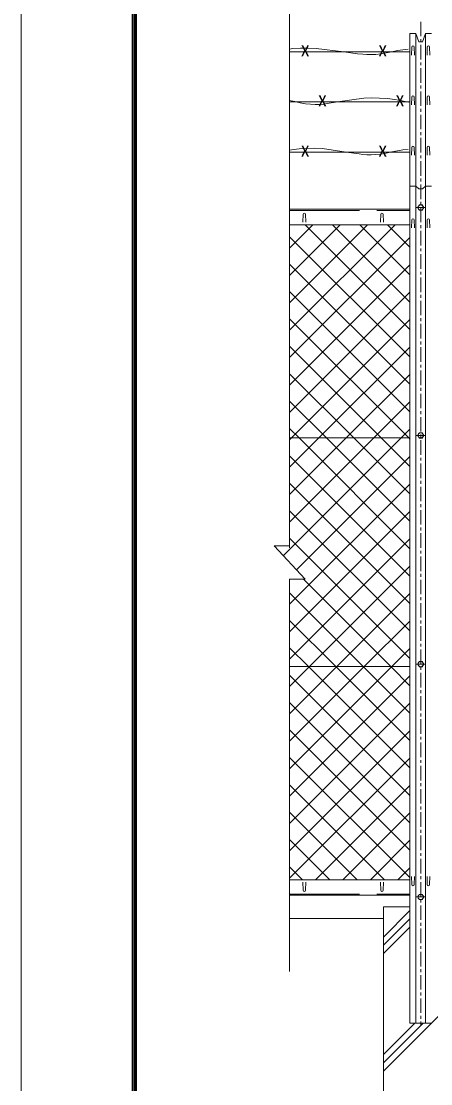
# Model space of a CAD drawing. Units: millimetres, scale not verified. Extents: x -4455 to 4455, y -3150 to 3150.
# Drawn here: x -4455 to -3398, y -1008 to 1734 of the extents above; entities that cross this region are included whole.
import ezdxf
from ezdxf.enums import TextEntityAlignment as Align

# ---------------------------------------------------------------- set-up
doc = ezdxf.new("R2010")
doc.units = ezdxf.units.MM
doc.header["$LTSCALE"] = 30
doc.linetypes.add('DASHED', pattern=[7.5, 6, -1.5])
doc.linetypes.add('USER1', pattern=[2, 1.25, -0.25, 0.25, -0.25])
for name, color, linetype, lineweight in [('0-0_1部材', 3, 'Continuous', 18), ('0-5_4基礎', 4, 'Continuous', 18), ('0-7_GL', 7, 'Continuous', 9), ('0-8_中心線', 1, 'USER1', 18), ('0-9_8部品', 3, 'Continuous', 18), ('0-A_2網', 4, 'Continuous', 18), ('0-D_D-TTL', 7, 'Continuous', 9)]:
    doc.layers.add(name, color=color, linetype=linetype, lineweight=lineweight)
doc.styles.add('ＭＳ ゴシック', font='')
doc.styles.get('ＭＳ ゴシック').set_extended_font_data('MS Gothic')

msp = doc.modelspace()

# ---------------------------------------------------------------- linework, layer by layer
at = {"layer": '0-0_1部材', "color": 4}
for p, q in [((-3762.38, 1766.98), (-3762.38, 375.13)), ((-3802.38, 380.13), (-3722.38, 293.97)), ((-3762.38, 380.13), (-3802.38, 380.13)), ((-3762.38, 293.97), (-3762.38, -717.77)), ((-3762.38, 293.97), (-3722.38, 293.97))]:
    msp.add_line(p, q, dxfattribs=at)
at = {"layer": '0-0_1部材', "color": 7, "lineweight": 9}
for p, q in [((-3452.17, 1702.39), (-3452.17, -851.32)), ((-3411.67, 1702.39), (-3396.17, 1702.39)), ((-3436.67, 1308.68), (-3452.17, 1308.68)), ((-3429.17, 1301.45), (-3436.67, 1308.68)), ((-3411.67, 1308.68), (-3396.17, 1308.68)), ((-3762.38, 1248.68), (-3452.17, 1248.68)), ((-3762.38, 1208.68), (-3452.17, 1208.68)), ((-3762.38, 658.68), (-3452.17, 658.68)), ((-3762.38, 68.68), (-3452.17, 68.68)), ((-3762.38, -481.32), (-3452.17, -481.32)), ((-3762.38, -521.32), (-3452.17, -521.32)), ((-3452.17, -851.32), (-3396.17, -851.32))]:
    msp.add_line(p, q, dxfattribs=at)
at = {"layer": '0-0_1部材'}
for p, q in [((-3436.67, 1702.39), (-3436.67, -851.32)), ((-3411.67, 1702.39), (-3411.67, -851.32)), ((-3447.92, 1646.63), (-3447.17, 1667.13)), ((-3440.42, 1646.63), (-3441.17, 1667.13)), ((-3407.92, 1646.63), (-3407.17, 1667.13)), ((-3400.42, 1646.63), (-3401.17, 1667.13)), ((-3447.92, 1517.78), (-3447.17, 1538.28)), ((-3440.42, 1517.78), (-3441.17, 1538.28)), ((-3407.92, 1517.78), (-3407.17, 1538.28)), ((-3400.42, 1517.78), (-3401.17, 1538.28)), ((-3447.92, 1387.88), (-3447.17, 1408.38)), ((-3440.42, 1387.88), (-3441.17, 1408.38)), ((-3407.92, 1387.88), (-3407.17, 1408.38)), ((-3400.42, 1387.88), (-3401.17, 1408.38)), ((-3727.92, 1215.18), (-3727.17, 1235.68)), ((-3720.42, 1215.18), (-3721.17, 1235.68)), ((-3527.92, 1215.18), (-3527.17, 1235.68)), ((-3520.42, 1215.18), (-3521.17, 1235.68)), ((-3447.92, 1200.63), (-3447.17, 1221.13)), ((-3440.42, 1200.63), (-3441.17, 1221.13)), ((-3407.92, 1200.63), (-3407.17, 1221.13)), ((-3400.42, 1200.63), (-3401.17, 1221.13)), ((-3727.92, -487.82), (-3727.17, -508.32)), ((-3720.42, -487.82), (-3721.17, -508.32)), ((-3527.92, -487.82), (-3527.17, -508.32)), ((-3520.42, -487.82), (-3521.17, -508.32)), ((-3447.92, -473.27), (-3447.17, -493.77)), ((-3440.42, -473.27), (-3441.17, -493.77)), ((-3407.92, -473.27), (-3407.17, -493.77)), ((-3400.42, -473.27), (-3401.17, -493.77))]:
    msp.add_line(p, q, dxfattribs=at)
at = {"layer": '0-0_1部材', "color": 1}
for p, q in [((-3762.38, 1654.68), (-3452.17, 1654.68)), ((-3762.38, 1525.83), (-3452.17, 1525.83)), ((-3762.38, 1395.93), (-3452.17, 1395.93))]:
    msp.add_line(p, q, dxfattribs=at)
at = {"layer": '0-0_1部材', "color": 1, "linetype": 'DASHED'}
for p, q in [((-3762.38, 1245.68), (-3452.17, 1245.68)), ((-3762.38, -518.32), (-3452.17, -518.32))]:
    msp.add_line(p, q, dxfattribs=at)
at = {"layer": '0-0_1部材', "color": 7, "lineweight": 9}
for points in [[(-3429.17, 1680.89), (-3436.67, 1702.39), (-3452.17, 1702.39)], [(-3429.17, 1680.89), (-3419.17, 1680.89), (-3411.67, 1702.39)], [(-3429.17, 1301.45), (-3419.17, 1301.45), (-3411.67, 1308.68)]]:
    msp.add_lwpolyline(points, dxfattribs=at)
at = {"layer": '0-0_1部材', "color": 1}
for points in [[(-3762.38, 1662.11), (-3754.39, 1663.1), (-3734.49, 1664.45), (-3714.39, 1664.7), (-3694.09, 1663.85), (-3622.11, 1654.68)], [(-3622.11, 1654.68), (-3586.84, 1649.81), (-3573.51, 1648.67), (-3563.26, 1647.77), (-3552.14, 1647.68), (-3540.17, 1648.39), (-3527.33, 1649.89), (-3513.63, 1652.2), (-3499.08, 1655.32), (-3484.33, 1658.34), (-3470.06, 1660.39), (-3456.67, 1661.44)], [(-3456.67, 1524.65), (-3471.63, 1528.25), (-3491.13, 1531.8), (-3510.84, 1534.24), (-3530.74, 1535.59), (-3550.84, 1535.84), (-3571.14, 1534.99), (-3638.74, 1525.83)], [(-3638.74, 1525.83), (-3665.44, 1521.52), (-3674.83, 1519.82), (-3685.09, 1518.92), (-3696.21, 1518.83), (-3708.18, 1519.53), (-3721.02, 1521.04), (-3734.72, 1523.35), (-3749.27, 1526.46), (-3762.38, 1529.15)], [(-3762.38, 1400.96), (-3757.21, 1401.89), (-3737.51, 1404.34), (-3717.61, 1405.69), (-3697.51, 1405.94), (-3677.21, 1405.09), (-3616.03, 1395.93)], [(-3616.03, 1395.93), (-3582.91, 1391.61), (-3573.51, 1389.92), (-3563.26, 1389.02), (-3552.14, 1388.92), (-3540.17, 1389.63), (-3527.33, 1391.14), (-3513.63, 1393.45), (-3499.08, 1396.56), (-3484.33, 1399.59), (-3470.06, 1401.64), (-3456.67, 1402.68)]]:
    msp.add_lwpolyline(points, dxfattribs=at)
at = {"layer": '0-0_1部材'}
for centre, start, end in [((-3444.17, 1667.13), 0, 180), ((-3404.17, 1667.13), 0, 180), ((-3444.17, 1538.28), 0, 180), ((-3404.17, 1538.28), 0, 180), ((-3444.17, 1408.38), 0, 180), ((-3404.17, 1408.38), 0, 180), ((-3724.17, 1235.68), 0, 180), ((-3524.17, 1235.68), 0, 180), ((-3444.17, 1221.13), 0, 180), ((-3404.17, 1221.13), 0, 180), ((-3724.17, -508.32), 180, 0), ((-3524.17, -508.32), 180, 0), ((-3444.17, -493.77), 180, 0), ((-3404.17, -493.77), 180, 0)]:
    msp.add_arc(centre, 3, start, end, dxfattribs=at)
at = {"layer": '0-5_4基礎', "color": 7, "lineweight": 9}
for p, q in [((-3520.22, -1151.32), (-3520.22, -551.32)), ((-3520.22, -551.32), (-3452.17, -551.32))]:
    msp.add_line(p, q, dxfattribs=at)
at = {"layer": '0-5_4基礎'}
for p, q in [((-3520.22, -629.09), (-3452.17, -561.04)), ((-3520.22, -650.3), (-3452.17, -582.25)), ((-3520.22, -671.52), (-3452.17, -603.47)), ((-3520.22, -974.98), (-3320.22, -774.98)), ((-3520.22, -953.76), (-3417.78, -851.32)), ((-3520.22, -932.55), (-3438.99, -851.32))]:
    msp.add_line(p, q, dxfattribs=at)
at = {"layer": '0-7_GL'}
msp.add_line((-3762.38, -581.32), (-3520.22, -581.32), dxfattribs=at)
at = {"layer": '0-8_中心線'}
msp.add_line((-3424.17, 1732.67), (-3424.17, -857.5), dxfattribs=at)
at = {"layer": '0-9_8部品', "color": 1, "linetype": 'USER1'}
for p, q in [((-3437.62, 1253.13), (-3410.73, 1253.13)), ((-3437.62, 665.11), (-3410.73, 665.11)), ((-3437.62, 665.11), (-3410.73, 665.11)), ((-3437.62, 75.11), (-3410.73, 75.11)), ((-3437.62, 75.11), (-3410.73, 75.11)), ((-3437.61, -525.77), (-3410.72, -525.77))]:
    msp.add_line(p, q, dxfattribs=at)
at = {"layer": '0-9_8部品'}
for points in [[(-3416.34, 1253.13), (-3420.26, 1259.92), (-3428.1, 1259.92), (-3432.02, 1253.13), (-3428.1, 1246.34), (-3420.26, 1246.34)], [(-3416.34, 665.11), (-3420.26, 671.9), (-3428.1, 671.9), (-3432.02, 665.11), (-3428.1, 658.32), (-3420.26, 658.32)], [(-3416.34, 665.11), (-3420.26, 671.9), (-3428.1, 671.9), (-3432.02, 665.11), (-3428.1, 658.32), (-3420.26, 658.32)], [(-3416.34, 75.11), (-3420.26, 81.9), (-3428.1, 81.9), (-3432.02, 75.11), (-3428.1, 68.32), (-3420.26, 68.32)], [(-3416.34, 75.11), (-3420.26, 81.9), (-3428.1, 81.9), (-3432.02, 75.11), (-3428.1, 68.32), (-3420.26, 68.32)], [(-3416.33, -525.77), (-3420.25, -532.56), (-3428.09, -532.56), (-3432.01, -525.77), (-3428.09, -518.98), (-3420.25, -518.98)]]:
    msp.add_lwpolyline(points, close=True, dxfattribs=at)
for centre in [(-3424.18, 1253.13), (-3424.18, 665.11), (-3424.18, 665.11), (-3424.18, 75.11), (-3424.18, 75.11), (-3424.17, -525.77)]:
    msp.add_circle(centre, 6.8, dxfattribs=at)
at = {"layer": '0-A_2網'}
for p, q in [((-3762.38, 1148.76), (-3702.45, 1208.68)), ((-3762.38, 1078.04), (-3631.74, 1208.68)), ((-3762.38, 1007.33), (-3561.03, 1208.68)), ((-3762.38, 936.62), (-3490.32, 1208.68)), ((-3452.17, 938.5), (-3722.35, 1208.68)), ((-3452.17, 1009.22), (-3651.64, 1208.68)), ((-3452.17, 1079.93), (-3580.93, 1208.68)), ((-3452.17, 1150.64), (-3510.22, 1208.68)), ((-3452.17, 867.79), (-3762.38, 1178)), ((-3762.38, 865.91), (-3452.17, 1176.12)), ((-3452.17, 797.08), (-3762.38, 1107.29)), ((-3762.38, 795.2), (-3452.17, 1105.41)), ((-3452.17, 726.37), (-3762.38, 1036.58)), ((-3762.38, 724.49), (-3452.17, 1034.7)), ((-3455.2, 658.68), (-3762.38, 965.87)), ((-3757.48, 658.68), (-3452.17, 963.99)), ((-3525.91, 658.68), (-3762.38, 895.16)), ((-3686.77, 658.68), (-3452.17, 893.28)), ((-3596.62, 658.68), (-3762.38, 824.45)), ((-3616.06, 658.68), (-3452.17, 822.56)), ((-3667.33, 658.68), (-3762.38, 753.74)), ((-3545.34, 658.68), (-3452.17, 751.85)), ((-3738.04, 658.68), (-3762.38, 683.02)), ((-3762.38, 653.78), (-3757.48, 658.68)), ((-3762.38, 583.07), (-3686.77, 658.68)), ((-3762.38, 512.36), (-3616.06, 658.68)), ((-3762.38, 441.65), (-3545.34, 658.68)), ((-3452.17, 372.82), (-3738.04, 658.68)), ((-3452.17, 443.53), (-3667.33, 658.68)), ((-3452.17, 514.24), (-3596.62, 658.68)), ((-3452.17, 584.95), (-3525.91, 658.68)), ((-3452.17, 655.66), (-3455.2, 658.68)), ((-3452.17, 302.11), (-3762.38, 612.31)), ((-3744.65, 317.96), (-3452.17, 610.43)), ((-3452.17, 231.4), (-3762.38, 541.6)), ((-3762.38, 229.52), (-3452.17, 539.72)), ((-3452.17, 160.69), (-3762.38, 470.89)), ((-3762.38, 158.81), (-3452.17, 469.01)), ((-3452.17, 89.98), (-3762.38, 400.18)), ((-3762.38, 88.1), (-3452.17, 398.3)), ((-3711.08, 68.68), (-3452.17, 327.59)), ((-3572.3, 68.68), (-3762.38, 258.76)), ((-3640.37, 68.68), (-3452.17, 256.88)), ((-3643.01, 68.68), (-3762.38, 188.05)), ((-3569.66, 68.68), (-3452.17, 186.17)), ((-3498.95, 68.68), (-3452.17, 115.46)), ((-3762.38, 17.38), (-3711.08, 68.68)), ((-3762.38, -53.33), (-3640.37, 68.68)), ((-3762.38, -124.04), (-3569.66, 68.68)), ((-3762.38, -194.75), (-3498.95, 68.68)), ((-3452.17, -122.16), (-3643.01, 68.68)), ((-3452.17, -51.44), (-3572.3, 68.68)), ((-3452.17, -263.58), (-3762.38, 46.63)), ((-3762.38, -265.46), (-3452.17, 44.75)), ((-3452.17, -334.29), (-3762.38, -24.08)), ((-3762.38, -336.17), (-3452.17, -25.96)), ((-3452.17, -405), (-3762.38, -94.79)), ((-3762.38, -406.88), (-3452.17, -96.67)), ((-3452.17, -475.71), (-3762.38, -165.5)), ((-3762.38, -477.59), (-3452.17, -167.39)), ((-3517.28, -481.32), (-3762.38, -236.21)), ((-3695.4, -481.32), (-3452.17, -238.1)), ((-3587.99, -481.32), (-3762.38, -306.92)), ((-3624.68, -481.32), (-3452.17, -308.81)), ((-3658.7, -481.32), (-3762.38, -377.64)), ((-3553.97, -481.32), (-3452.17, -379.52)), ((-3729.41, -481.32), (-3762.38, -448.35)), ((-3483.26, -481.32), (-3452.17, -450.23))]:
    msp.add_line(p, q, dxfattribs=at)
for points in [[(-3778.69, 354.62), (-3474.63, 658.68), (-3452.17, 681.14)], [(-3452.17, 19.27), (-3501.59, 68.68), (-3726.88, 293.97)], [(-3452.17, -192.87), (-3713.72, 68.68), (-3762.38, 117.34)]]:
    msp.add_lwpolyline(points, dxfattribs=at)
at = {"layer": '0-D_D-TTL', "color": 2, "lineweight": 18}
msp.add_lwpolyline([(-4454.56, 3150.45), (4455.14, 3150.45), (4455.14, -3149.97), (-4454.56, -3149.97)], close=True, dxfattribs=at)
at = {"layer": '0-D_D-TTL'}
for points in [[(-4168.18, 2917.11), (4168.75, 2917.11), (4168.75, -2916.62), (-4168.18, -2916.62)], [(-4165.53, 2914.45), (4166.1, 2914.45), (4166.1, -2913.97), (-4165.53, -2913.97)], [(-4162.87, 2911.8), (4163.45, 2911.8), (4163.45, -2911.32), (-4162.87, -2911.32)], [(-4160.22, 2909.15), (4160.8, 2909.15), (4160.8, -2908.67), (-4160.22, -2908.67)], [(-4157.57, 2906.5), (4158.15, 2906.5), (4158.15, -2906.02), (-4157.57, -2906.02)]]:
    msp.add_lwpolyline(points, close=True, dxfattribs=at)

# ---------------------------------------------------------------- texts
at = {"layer": '0-0_1部材', "color": 1, "style": 'ＭＳ ゴシック', "width": 1.2}
for p in [(-3734, 1634.41), (-3534, 1634.41), (-3689.48, 1505.56), (-3489.48, 1505.56), (-3734, 1375.65), (-3534, 1375.65)]:
    msp.add_text('X', height=28.81, dxfattribs=at).set_placement(p, align=Align.BOTTOM_LEFT)

doc.saveas('drawing.dxf')
